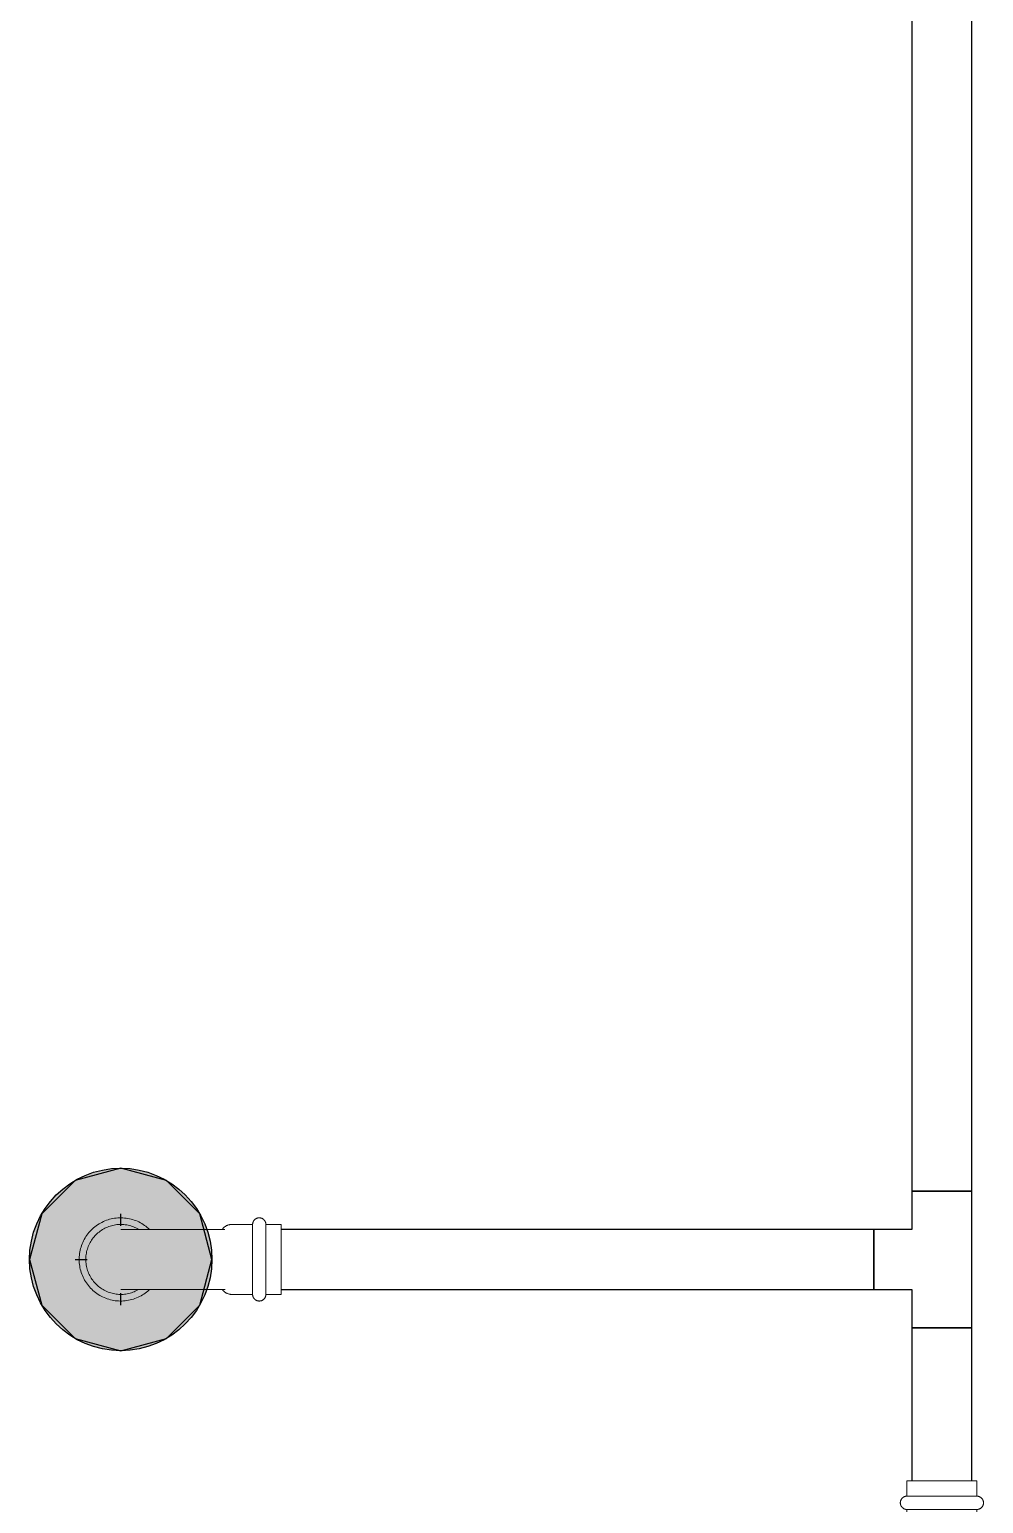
# Model space of a CAD drawing. Header units: inches. Extents: x -3327 to -1, y 8 to 1328.
# Drawn here: x -1185.63 to -1164.71, y 139.02 to 171.32 of the extents above; entities that cross this region are included whole.
import ezdxf

# ---------------------------------------------------------------- set-up
doc = ezdxf.new("R2010")
doc.units = ezdxf.units.IN
doc.header["$MEASUREMENT"] = 0
doc.layers.add('P-PIPE', color=3, linetype='Continuous', lineweight=9)
doc.layers.add('X - REF - FP', color=7, linetype='Continuous', true_color=0xb90000)

# ---------------------------------------------------------------- blocks, each defined once
blk = doc.blocks.new('Victaulic-VicPress316-Elbow 90-45deg Style P568_P571 - Standard-V2-SECOND LEVEL')
at = {"layer": 'P-PIPE'}
for p, q in [((-3203.704, 731.097), (-3203.704, 730.203)), ((-3202.389, 730.206), (-3202.389, 731.097)), ((-3203.813, 730.051), (-3203.813, 729.6)), ((-3202.28, 729.6), (-3202.28, 730.051)), ((-3203.046, 729.6), (-3203.813, 729.6)), ((-3202.28, 729.6), (-3203.046, 729.6)), ((-3203.813, 729.309), (-3203.813, 728.97)), ((-3203.046, 729.309), (-3203.813, 729.309)), ((-3202.28, 729.309), (-3203.046, 729.309)), ((-3202.28, 728.97), (-3202.28, 729.309)), ((-3203.813, 728.97), (-3203.046, 728.97)), ((-3203.046, 728.97), (-3202.28, 728.97))]:
    blk.add_line(p, q, dxfattribs=at)
at = {"layer": 'P-PIPE', "flags": 128}
for points in [[(-3203.046, 733.402), (-3203.083, 733.401), (-3203.119, 733.399), (-3203.155, 733.395), (-3203.191, 733.39), (-3203.227, 733.384), (-3203.263, 733.376), (-3203.298, 733.366), (-3203.333, 733.356), (-3203.367, 733.344), (-3203.401, 733.33), (-3203.434, 733.315), (-3203.467, 733.299), (-3203.499, 733.281), (-3203.53, 733.263), (-3203.561, 733.243), (-3203.591, 733.222), (-3203.619, 733.199), (-3203.647, 733.176), (-3203.674, 733.151), (-3203.7, 733.125), (-3203.725, 733.099), (-3203.749, 733.071), (-3203.772, 733.043), (-3203.793, 733.013), (-3203.813, 732.983), (-3203.833, 732.952), (-3203.85, 732.92), (-3203.867, 732.887), (-3203.882, 732.854), (-3203.896, 732.82), (-3203.909, 732.786), (-3203.92, 732.751), (-3203.93, 732.716), (-3203.938, 732.681), (-3203.945, 732.645), (-3203.95, 732.609), (-3203.954, 732.573), (-3203.957, 732.536), (-3203.958, 732.5), (-3203.958, 732.463), (-3203.956, 732.427), (-3203.953, 732.391), (-3203.948, 732.354), (-3203.942, 732.318), (-3203.934, 732.283), (-3203.925, 732.247), (-3203.915, 732.212), (-3203.903, 732.178), (-3203.89, 732.144), (-3203.875, 732.11), (-3203.859, 732.078), (-3203.842, 732.045), (-3203.824, 732.014), (-3203.804, 731.983), (-3203.783, 731.953), (-3203.761, 731.924), (-3203.738, 731.896), (-3203.714, 731.869)], [(-3202.389, 731.858), (-3202.367, 731.881), (-3202.343, 731.909), (-3202.32, 731.937), (-3202.299, 731.967), (-3202.279, 731.997), (-3202.26, 732.028), (-3202.242, 732.06), (-3202.225, 732.093), (-3202.21, 732.126), (-3202.196, 732.16), (-3202.183, 732.194), (-3202.172, 732.229), (-3202.163, 732.264), (-3202.154, 732.299), (-3202.147, 732.335), (-3202.142, 732.371), (-3202.138, 732.407), (-3202.135, 732.444), (-3202.134, 732.48), (-3202.134, 732.517), (-3202.136, 732.553), (-3202.139, 732.589), (-3202.144, 732.626), (-3202.15, 732.662), (-3202.158, 732.697), (-3202.167, 732.733), (-3202.177, 732.768), (-3202.189, 732.802), (-3202.202, 732.836), (-3202.217, 732.87), (-3202.233, 732.902), (-3202.25, 732.935), (-3202.268, 732.966), (-3202.288, 732.997), (-3202.309, 733.027), (-3202.331, 733.056), (-3202.354, 733.084), (-3202.378, 733.111), (-3202.404, 733.137), (-3202.43, 733.163), (-3202.457, 733.187), (-3202.486, 733.21), (-3202.515, 733.231), (-3202.545, 733.252), (-3202.576, 733.271), (-3202.608, 733.29), (-3202.64, 733.307), (-3202.673, 733.322), (-3202.706, 733.336), (-3202.741, 733.349), (-3202.775, 733.361), (-3202.81, 733.371), (-3202.846, 733.38), (-3202.881, 733.387), (-3202.917, 733.393), (-3202.954, 733.397), (-3202.99, 733.4), (-3203.026, 733.402), (-3203.046, 733.402)], [(-3203.046, 733.257), (-3203.077, 733.256), (-3203.107, 733.254), (-3203.138, 733.251), (-3203.168, 733.247), (-3203.198, 733.241), (-3203.228, 733.235), (-3203.258, 733.227), (-3203.287, 733.218), (-3203.316, 733.207), (-3203.345, 733.196), (-3203.373, 733.183), (-3203.4, 733.17), (-3203.427, 733.155), (-3203.453, 733.139), (-3203.479, 733.123), (-3203.504, 733.105), (-3203.528, 733.086), (-3203.551, 733.066), (-3203.574, 733.046), (-3203.596, 733.024), (-3203.617, 733.002), (-3203.637, 732.978), (-3203.656, 732.954), (-3203.674, 732.93), (-3203.691, 732.904), (-3203.707, 732.878), (-3203.722, 732.851), (-3203.736, 732.824), (-3203.749, 732.796), (-3203.76, 732.768), (-3203.771, 732.739), (-3203.78, 732.71), (-3203.789, 732.68), (-3203.796, 732.65), (-3203.801, 732.62), (-3203.806, 732.59), (-3203.809, 732.559), (-3203.812, 732.529), (-3203.812, 732.498), (-3203.812, 732.468), (-3203.811, 732.437), (-3203.808, 732.406), (-3203.804, 732.376), (-3203.799, 732.346), (-3203.792, 732.316), (-3203.785, 732.286), (-3203.776, 732.257), (-3203.766, 732.228), (-3203.755, 732.199), (-3203.743, 732.171), (-3203.73, 732.143), (-3203.715, 732.116), (-3203.704, 732.096)], [(-3202.385, 732.102), (-3202.37, 732.129), (-3202.356, 732.156), (-3202.343, 732.184), (-3202.332, 732.212), (-3202.321, 732.241), (-3202.312, 732.27), (-3202.304, 732.3), (-3202.297, 732.33), (-3202.291, 732.36), (-3202.286, 732.39), (-3202.283, 732.421), (-3202.281, 732.451), (-3202.28, 732.482), (-3202.28, 732.512), (-3202.281, 732.543), (-3202.284, 732.574), (-3202.288, 732.604), (-3202.293, 732.634), (-3202.3, 732.664), (-3202.307, 732.694), (-3202.316, 732.723), (-3202.326, 732.752), (-3202.337, 732.781), (-3202.349, 732.809), (-3202.362, 732.837), (-3202.377, 732.864), (-3202.392, 732.89), (-3202.409, 732.916), (-3202.426, 732.941), (-3202.445, 732.966), (-3202.464, 732.989), (-3202.485, 733.012), (-3202.506, 733.034), (-3202.528, 733.055), (-3202.551, 733.075), (-3202.575, 733.095), (-3202.6, 733.113), (-3202.625, 733.13), (-3202.651, 733.147), (-3202.677, 733.162), (-3202.705, 733.176), (-3202.732, 733.189), (-3202.761, 733.201), (-3202.789, 733.212), (-3202.818, 733.222), (-3202.848, 733.23), (-3202.878, 733.238), (-3202.908, 733.244), (-3202.938, 733.249), (-3202.968, 733.253), (-3202.999, 733.255), (-3203.029, 733.256), (-3203.046, 733.257)], [(-3203.704, 732.49), (-3203.704, 732.489), (-3203.704, 732.486), (-3203.704, 732.48), (-3203.704, 732.472), (-3203.704, 732.462), (-3203.704, 732.45), (-3203.704, 732.436), (-3203.704, 732.419), (-3203.704, 732.401), (-3203.704, 732.38), (-3203.704, 732.357), (-3203.704, 732.333), (-3203.704, 732.306), (-3203.704, 732.277), (-3203.704, 732.247), (-3203.704, 732.214), (-3203.704, 732.18), (-3203.704, 732.144), (-3203.704, 732.107), (-3203.704, 732.068), (-3203.704, 732.027), (-3203.704, 731.985), (-3203.704, 731.941), (-3203.704, 731.896), (-3203.704, 731.85), (-3203.704, 731.802), (-3203.704, 731.754), (-3203.704, 731.704), (-3203.704, 731.653), (-3203.704, 731.602), (-3203.704, 731.549), (-3203.704, 731.496), (-3203.704, 731.443), (-3203.704, 731.388), (-3203.704, 731.334), (-3203.704, 731.279), (-3203.704, 731.223), (-3203.704, 731.168), (-3203.704, 731.112), (-3203.704, 731.097)], [(-3202.389, 731.097), (-3202.389, 731.153), (-3202.389, 731.208), (-3202.389, 731.264), (-3202.389, 731.319), (-3202.389, 731.374), (-3202.389, 731.428), (-3202.389, 731.482), (-3202.389, 731.535), (-3202.389, 731.588), (-3202.389, 731.639), (-3202.389, 731.69), (-3202.389, 731.74), (-3202.389, 731.789), (-3202.389, 731.837), (-3202.389, 731.884), (-3202.389, 731.929), (-3202.389, 731.973), (-3202.389, 732.016), (-3202.389, 732.057), (-3202.389, 732.096), (-3202.389, 732.134), (-3202.389, 732.171), (-3202.389, 732.205), (-3202.389, 732.238), (-3202.389, 732.269), (-3202.389, 732.298), (-3202.389, 732.326), (-3202.389, 732.351), (-3202.389, 732.374), (-3202.389, 732.395), (-3202.389, 732.414), (-3202.389, 732.432), (-3202.389, 732.446), (-3202.389, 732.459), (-3202.389, 732.47), (-3202.389, 732.478), (-3202.389, 732.484), (-3202.389, 732.488), (-3202.389, 732.49), (-3202.389, 732.49)], [(-3203.813, 730.051), (-3203.812, 730.062), (-3203.812, 730.073), (-3203.811, 730.084), (-3203.809, 730.094), (-3203.807, 730.105), (-3203.805, 730.116), (-3203.802, 730.126), (-3203.799, 730.137), (-3203.795, 730.147), (-3203.791, 730.157), (-3203.787, 730.167), (-3203.782, 730.177), (-3203.777, 730.186), (-3203.771, 730.196), (-3203.765, 730.205), (-3203.759, 730.214), (-3203.752, 730.222), (-3203.745, 730.231), (-3203.738, 730.239), (-3203.73, 730.246), (-3203.722, 730.254), (-3203.714, 730.261), (-3203.705, 730.268), (-3203.704, 730.269)], [(-3202.389, 730.269), (-3202.38, 730.262), (-3202.372, 730.255), (-3202.364, 730.248), (-3202.356, 730.24), (-3202.348, 730.232), (-3202.341, 730.224), (-3202.335, 730.215), (-3202.328, 730.207), (-3202.322, 730.197), (-3202.317, 730.188), (-3202.311, 730.179), (-3202.306, 730.169), (-3202.302, 730.159), (-3202.298, 730.149), (-3202.294, 730.139), (-3202.291, 730.128), (-3202.288, 730.118), (-3202.285, 730.107), (-3202.283, 730.096), (-3202.282, 730.086), (-3202.281, 730.075), (-3202.28, 730.064), (-3202.28, 730.053), (-3202.28, 730.051)], [(-3203.813, 729.309), (-3203.818, 729.309), (-3203.824, 729.309), (-3203.83, 729.31), (-3203.836, 729.31), (-3203.841, 729.311), (-3203.847, 729.313), (-3203.853, 729.314), (-3203.858, 729.316), (-3203.864, 729.318), (-3203.869, 729.32), (-3203.875, 729.322), (-3203.88, 729.325), (-3203.885, 729.328), (-3203.89, 729.331), (-3203.895, 729.334), (-3203.899, 729.337), (-3203.904, 729.341), (-3203.908, 729.345), (-3203.913, 729.349), (-3203.917, 729.353), (-3203.921, 729.357), (-3203.925, 729.361), (-3203.928, 729.366), (-3203.932, 729.371), (-3203.935, 729.375), (-3203.938, 729.38), (-3203.941, 729.385), (-3203.944, 729.391), (-3203.946, 729.396), (-3203.948, 729.401), (-3203.95, 729.407), (-3203.952, 729.412), (-3203.953, 729.418), (-3203.955, 729.424), (-3203.956, 729.429), (-3203.957, 729.435), (-3203.957, 729.441), (-3203.958, 729.447), (-3203.958, 729.452), (-3203.958, 729.458), (-3203.958, 729.464), (-3203.957, 729.47), (-3203.956, 729.476), (-3203.955, 729.481), (-3203.954, 729.487), (-3203.953, 729.493), (-3203.951, 729.498), (-3203.949, 729.504), (-3203.947, 729.509), (-3203.945, 729.515), (-3203.942, 729.52), (-3203.94, 729.525), (-3203.937, 729.53), (-3203.934, 729.535), (-3203.93, 729.54), (-3203.927, 729.544), (-3203.923, 729.549), (-3203.919, 729.553), (-3203.915, 729.557), (-3203.911, 729.561), (-3203.906, 729.565), (-3203.902, 729.569), (-3203.897, 729.572), (-3203.892, 729.576), (-3203.888, 729.579), (-3203.882, 729.582), (-3203.877, 729.584), (-3203.872, 729.587), (-3203.867, 729.589), (-3203.861, 729.591), (-3203.856, 729.593), (-3203.85, 729.595), (-3203.845, 729.596), (-3203.839, 729.597), (-3203.833, 729.598), (-3203.827, 729.599), (-3203.821, 729.599), (-3203.816, 729.599), (-3203.813, 729.6)], [(-3203.046, 729.6), (-3203.077, 729.6), (-3203.107, 729.6), (-3203.138, 729.6), (-3203.168, 729.6), (-3203.198, 729.6), (-3203.228, 729.6), (-3203.258, 729.6), (-3203.287, 729.6), (-3203.316, 729.6), (-3203.345, 729.6), (-3203.373, 729.6), (-3203.4, 729.6), (-3203.427, 729.6), (-3203.453, 729.6), (-3203.479, 729.6), (-3203.504, 729.6), (-3203.528, 729.6), (-3203.551, 729.6), (-3203.574, 729.6), (-3203.596, 729.6), (-3203.617, 729.6), (-3203.637, 729.6), (-3203.656, 729.6), (-3203.674, 729.6), (-3203.691, 729.6), (-3203.707, 729.6), (-3203.722, 729.6), (-3203.736, 729.6), (-3203.749, 729.6), (-3203.76, 729.6), (-3203.771, 729.6), (-3203.78, 729.6), (-3203.789, 729.6), (-3203.796, 729.6), (-3203.801, 729.6), (-3203.806, 729.6), (-3203.809, 729.6), (-3203.812, 729.6), (-3203.812, 729.6), (-3203.813, 729.6)], [(-3203.813, 729.6), (-3203.812, 729.6), (-3203.81, 729.6), (-3203.807, 729.6), (-3203.803, 729.6), (-3203.797, 729.6), (-3203.791, 729.6), (-3203.783, 729.6), (-3203.774, 729.6)], [(-3202.28, 729.6), (-3202.28, 729.6), (-3202.282, 729.6), (-3202.285, 729.6), (-3202.289, 729.6), (-3202.295, 729.6), (-3202.302, 729.6), (-3202.309, 729.6), (-3202.318, 729.6), (-3202.329, 729.6), (-3202.34, 729.6), (-3202.353, 729.6), (-3202.366, 729.6), (-3202.381, 729.6), (-3202.397, 729.6), (-3202.413, 729.6), (-3202.431, 729.6), (-3202.45, 729.6), (-3202.47, 729.6), (-3202.49, 729.6), (-3202.512, 729.6), (-3202.534, 729.6), (-3202.558, 729.6), (-3202.582, 729.6), (-3202.606, 729.6), (-3202.632, 729.6), (-3202.658, 729.6), (-3202.685, 729.6), (-3202.712, 729.6), (-3202.74, 729.6), (-3202.768, 729.6), (-3202.797, 729.6), (-3202.826, 729.6), (-3202.856, 729.6), (-3202.886, 729.6), (-3202.916, 729.6), (-3202.946, 729.6), (-3202.977, 729.6), (-3203.007, 729.6), (-3203.038, 729.6), (-3203.046, 729.6)], [(-3202.321, 729.6), (-3202.312, 729.6), (-3202.304, 729.6), (-3202.297, 729.6), (-3202.291, 729.6), (-3202.286, 729.6), (-3202.283, 729.6), (-3202.281, 729.6), (-3202.28, 729.6), (-3202.28, 729.6)], [(-3202.28, 729.6), (-3202.274, 729.599), (-3202.268, 729.599), (-3202.262, 729.598), (-3202.256, 729.598), (-3202.251, 729.597), (-3202.245, 729.595), (-3202.239, 729.594), (-3202.234, 729.592), (-3202.228, 729.59), (-3202.223, 729.588), (-3202.218, 729.586), (-3202.212, 729.583), (-3202.207, 729.58), (-3202.202, 729.577), (-3202.197, 729.574), (-3202.193, 729.571), (-3202.188, 729.567), (-3202.184, 729.563), (-3202.179, 729.559), (-3202.175, 729.555), (-3202.171, 729.551), (-3202.167, 729.547), (-3202.164, 729.542), (-3202.16, 729.537), (-3202.157, 729.533), (-3202.154, 729.528), (-3202.151, 729.523), (-3202.149, 729.517), (-3202.146, 729.512), (-3202.144, 729.507), (-3202.142, 729.501), (-3202.14, 729.496), (-3202.139, 729.49), (-3202.137, 729.484), (-3202.136, 729.479), (-3202.135, 729.473), (-3202.135, 729.467), (-3202.134, 729.461), (-3202.134, 729.456), (-3202.134, 729.45), (-3202.134, 729.444), (-3202.135, 729.438), (-3202.136, 729.432), (-3202.137, 729.427), (-3202.138, 729.421), (-3202.139, 729.415), (-3202.141, 729.41), (-3202.143, 729.404), (-3202.145, 729.399), (-3202.147, 729.393), (-3202.15, 729.388), (-3202.152, 729.383), (-3202.155, 729.378), (-3202.159, 729.373), (-3202.162, 729.368), (-3202.165, 729.364), (-3202.169, 729.359), (-3202.173, 729.355), (-3202.177, 729.351), (-3202.181, 729.347), (-3202.186, 729.343), (-3202.19, 729.339), (-3202.195, 729.336), (-3202.2, 729.332), (-3202.205, 729.329), (-3202.21, 729.326), (-3202.215, 729.324), (-3202.22, 729.321), (-3202.225, 729.319), (-3202.231, 729.317), (-3202.236, 729.315), (-3202.242, 729.313), (-3202.248, 729.312), (-3202.253, 729.311), (-3202.259, 729.31), (-3202.265, 729.309), (-3202.271, 729.309), (-3202.276, 729.309), (-3202.28, 729.309)], [(-3203.771, 729.309), (-3203.78, 729.309), (-3203.789, 729.309), (-3203.796, 729.309), (-3203.801, 729.309), (-3203.806, 729.309), (-3203.809, 729.309), (-3203.812, 729.309), (-3203.812, 729.309), (-3203.813, 729.309)], [(-3203.813, 729.309), (-3203.812, 729.309), (-3203.81, 729.309), (-3203.807, 729.309), (-3203.803, 729.309), (-3203.797, 729.309), (-3203.791, 729.309), (-3203.783, 729.309), (-3203.774, 729.309), (-3203.763, 729.309), (-3203.752, 729.309), (-3203.74, 729.309), (-3203.726, 729.309), (-3203.711, 729.309), (-3203.695, 729.309), (-3203.679, 729.309), (-3203.661, 729.309), (-3203.642, 729.309), (-3203.622, 729.309), (-3203.602, 729.309), (-3203.58, 729.309), (-3203.558, 729.309), (-3203.534, 729.309), (-3203.51, 729.309), (-3203.486, 729.309), (-3203.46, 729.309), (-3203.434, 729.309), (-3203.407, 729.309), (-3203.38, 729.309), (-3203.352, 729.309), (-3203.324, 729.309), (-3203.295, 729.309), (-3203.266, 729.309), (-3203.236, 729.309), (-3203.206, 729.309), (-3203.176, 729.309), (-3203.146, 729.309), (-3203.116, 729.309), (-3203.085, 729.309), (-3203.054, 729.309), (-3203.046, 729.309)], [(-3203.046, 729.309), (-3203.015, 729.309), (-3202.985, 729.309), (-3202.954, 729.309), (-3202.924, 729.309), (-3202.894, 729.309), (-3202.864, 729.309), (-3202.834, 729.309), (-3202.805, 729.309), (-3202.776, 729.309), (-3202.748, 729.309), (-3202.72, 729.309), (-3202.692, 729.309), (-3202.665, 729.309), (-3202.639, 729.309), (-3202.613, 729.309), (-3202.588, 729.309), (-3202.564, 729.309), (-3202.541, 729.309), (-3202.518, 729.309), (-3202.496, 729.309), (-3202.475, 729.309), (-3202.455, 729.309), (-3202.436, 729.309), (-3202.418, 729.309), (-3202.401, 729.309), (-3202.385, 729.309), (-3202.37, 729.309), (-3202.356, 729.309), (-3202.343, 729.309), (-3202.332, 729.309), (-3202.321, 729.309), (-3202.312, 729.309), (-3202.304, 729.309), (-3202.297, 729.309), (-3202.291, 729.309), (-3202.286, 729.309), (-3202.283, 729.309), (-3202.281, 729.309), (-3202.28, 729.309), (-3202.28, 729.309)], [(-3202.28, 729.309), (-3202.28, 729.309), (-3202.282, 729.309), (-3202.285, 729.309), (-3202.289, 729.309), (-3202.295, 729.309), (-3202.302, 729.309), (-3202.309, 729.309), (-3202.318, 729.309)]]:
    blk.add_lwpolyline(points, dxfattribs=at)
blk = doc.blocks.new('Victaulic-VicPress316-Elbow 90-45deg Style P568_P571 - Standard-V45-SECOND LEVEL')
at = {"layer": 'P-PIPE'}
for p, q in [((-1166.392, 139.515), (-1166.392, 139.177)), ((-1165.625, 139.515), (-1166.392, 139.515)), ((-1164.859, 139.515), (-1165.625, 139.515)), ((-1164.859, 139.177), (-1164.859, 139.515)), ((-1166.392, 139.177), (-1165.625, 139.177)), ((-1165.625, 139.177), (-1164.859, 139.177)), ((-1166.392, 138.886), (-1166.392, 138.434)), ((-1166.392, 138.886), (-1165.625, 138.886)), ((-1165.625, 138.886), (-1164.859, 138.886)), ((-1164.859, 138.434), (-1164.859, 138.886)), ((-1166.283, 138.279), (-1166.283, 137.388)), ((-1164.968, 137.388), (-1164.968, 138.282))]:
    blk.add_line(p, q, dxfattribs=at)
at = {"layer": 'P-PIPE', "flags": 128}
for points in [[(-1166.392, 138.886), (-1166.397, 138.886), (-1166.403, 138.886), (-1166.409, 138.887), (-1166.415, 138.887), (-1166.42, 138.888), (-1166.426, 138.89), (-1166.432, 138.891), (-1166.437, 138.893), (-1166.443, 138.895), (-1166.448, 138.897), (-1166.453, 138.899), (-1166.459, 138.902), (-1166.464, 138.905), (-1166.469, 138.908), (-1166.474, 138.911), (-1166.478, 138.914), (-1166.483, 138.918), (-1166.487, 138.922), (-1166.492, 138.926), (-1166.496, 138.93), (-1166.5, 138.934), (-1166.504, 138.938), (-1166.507, 138.943), (-1166.511, 138.948), (-1166.514, 138.952), (-1166.517, 138.957), (-1166.52, 138.962), (-1166.522, 138.968), (-1166.525, 138.973), (-1166.527, 138.978), (-1166.529, 138.984), (-1166.531, 138.989), (-1166.532, 138.995), (-1166.534, 139.001), (-1166.535, 139.006), (-1166.536, 139.012), (-1166.536, 139.018), (-1166.537, 139.024), (-1166.537, 139.029), (-1166.537, 139.035), (-1166.537, 139.041), (-1166.536, 139.047), (-1166.535, 139.053), (-1166.534, 139.058), (-1166.533, 139.064), (-1166.532, 139.07), (-1166.53, 139.075), (-1166.528, 139.081), (-1166.526, 139.086), (-1166.524, 139.092), (-1166.521, 139.097), (-1166.519, 139.102), (-1166.516, 139.107), (-1166.512, 139.112), (-1166.509, 139.117), (-1166.506, 139.121), (-1166.502, 139.126), (-1166.498, 139.13), (-1166.494, 139.134), (-1166.49, 139.138), (-1166.485, 139.142), (-1166.481, 139.146), (-1166.476, 139.149), (-1166.471, 139.153), (-1166.467, 139.156), (-1166.461, 139.159), (-1166.456, 139.161), (-1166.451, 139.164), (-1166.446, 139.166), (-1166.44, 139.168), (-1166.435, 139.17), (-1166.429, 139.172), (-1166.423, 139.173), (-1166.418, 139.174), (-1166.412, 139.175), (-1166.406, 139.176), (-1166.4, 139.176), (-1166.395, 139.177), (-1166.392, 139.177)], [(-1165.625, 139.177), (-1165.656, 139.177), (-1165.686, 139.177), (-1165.717, 139.177), (-1165.747, 139.177), (-1165.777, 139.177), (-1165.807, 139.177), (-1165.837, 139.177), (-1165.866, 139.177), (-1165.895, 139.177), (-1165.923, 139.177), (-1165.951, 139.177), (-1165.979, 139.177), (-1166.006, 139.177), (-1166.032, 139.177), (-1166.058, 139.177), (-1166.083, 139.177), (-1166.107, 139.177), (-1166.13, 139.177), (-1166.153, 139.177), (-1166.175, 139.177), (-1166.196, 139.177), (-1166.216, 139.177), (-1166.235, 139.177), (-1166.253, 139.177), (-1166.27, 139.177), (-1166.286, 139.177), (-1166.301, 139.177), (-1166.315, 139.177), (-1166.328, 139.177), (-1166.339, 139.177), (-1166.35, 139.177), (-1166.359, 139.177), (-1166.368, 139.177), (-1166.375, 139.177), (-1166.38, 139.177), (-1166.385, 139.177), (-1166.388, 139.177), (-1166.391, 139.177), (-1166.391, 139.177), (-1166.392, 139.177)], [(-1166.392, 139.177), (-1166.391, 139.177), (-1166.389, 139.177), (-1166.386, 139.177), (-1166.382, 139.177), (-1166.376, 139.177), (-1166.37, 139.177), (-1166.362, 139.177), (-1166.353, 139.177)], [(-1164.859, 139.177), (-1164.859, 139.177), (-1164.861, 139.177), (-1164.864, 139.177), (-1164.868, 139.177), (-1164.874, 139.177), (-1164.88, 139.177), (-1164.888, 139.177), (-1164.897, 139.177), (-1164.908, 139.177), (-1164.919, 139.177), (-1164.932, 139.177), (-1164.945, 139.177), (-1164.96, 139.177), (-1164.976, 139.177), (-1164.992, 139.177), (-1165.01, 139.177), (-1165.029, 139.177), (-1165.049, 139.177), (-1165.069, 139.177), (-1165.091, 139.177), (-1165.113, 139.177), (-1165.137, 139.177), (-1165.161, 139.177), (-1165.185, 139.177), (-1165.211, 139.177), (-1165.237, 139.177), (-1165.264, 139.177), (-1165.291, 139.177), (-1165.319, 139.177), (-1165.347, 139.177), (-1165.376, 139.177), (-1165.405, 139.177), (-1165.435, 139.177), (-1165.465, 139.177), (-1165.495, 139.177), (-1165.525, 139.177), (-1165.556, 139.177), (-1165.586, 139.177), (-1165.617, 139.177), (-1165.625, 139.177)], [(-1164.9, 139.177), (-1164.891, 139.177), (-1164.882, 139.177), (-1164.875, 139.177), (-1164.87, 139.177), (-1164.865, 139.177), (-1164.862, 139.177), (-1164.859, 139.177), (-1164.859, 139.177), (-1164.859, 139.177)], [(-1164.859, 139.177), (-1164.853, 139.176), (-1164.847, 139.176), (-1164.841, 139.175), (-1164.835, 139.175), (-1164.83, 139.174), (-1164.824, 139.172), (-1164.818, 139.171), (-1164.813, 139.169), (-1164.807, 139.167), (-1164.802, 139.165), (-1164.797, 139.163), (-1164.791, 139.16), (-1164.786, 139.157), (-1164.781, 139.154), (-1164.776, 139.151), (-1164.772, 139.148), (-1164.767, 139.144), (-1164.763, 139.14), (-1164.758, 139.136), (-1164.754, 139.132), (-1164.75, 139.128), (-1164.746, 139.124), (-1164.743, 139.119), (-1164.739, 139.114), (-1164.736, 139.11), (-1164.733, 139.105), (-1164.73, 139.1), (-1164.728, 139.094), (-1164.725, 139.089), (-1164.723, 139.084), (-1164.721, 139.078), (-1164.719, 139.073), (-1164.718, 139.067), (-1164.716, 139.061), (-1164.715, 139.056), (-1164.714, 139.05), (-1164.714, 139.044), (-1164.713, 139.038), (-1164.713, 139.033), (-1164.713, 139.027), (-1164.713, 139.021), (-1164.714, 139.015), (-1164.715, 139.009), (-1164.716, 139.004), (-1164.717, 138.998), (-1164.718, 138.992), (-1164.72, 138.987), (-1164.722, 138.981), (-1164.724, 138.976), (-1164.726, 138.97), (-1164.729, 138.965), (-1164.731, 138.96), (-1164.734, 138.955), (-1164.738, 138.95), (-1164.741, 138.945), (-1164.744, 138.941), (-1164.748, 138.936), (-1164.752, 138.932), (-1164.756, 138.928), (-1164.76, 138.924), (-1164.765, 138.92), (-1164.769, 138.916), (-1164.774, 138.913), (-1164.779, 138.909), (-1164.783, 138.906), (-1164.789, 138.903), (-1164.794, 138.901), (-1164.799, 138.898), (-1164.804, 138.896), (-1164.81, 138.894), (-1164.815, 138.892), (-1164.821, 138.89), (-1164.827, 138.889), (-1164.832, 138.888), (-1164.838, 138.887), (-1164.844, 138.886), (-1164.85, 138.886), (-1164.855, 138.886), (-1164.859, 138.886)], [(-1166.35, 138.886), (-1166.359, 138.886), (-1166.368, 138.886), (-1166.375, 138.886), (-1166.38, 138.886), (-1166.385, 138.886), (-1166.388, 138.886), (-1166.391, 138.886), (-1166.391, 138.886), (-1166.392, 138.886)], [(-1166.392, 138.886), (-1166.391, 138.886), (-1166.389, 138.886), (-1166.386, 138.886), (-1166.382, 138.886), (-1166.376, 138.886), (-1166.37, 138.886), (-1166.362, 138.886), (-1166.353, 138.886), (-1166.342, 138.886), (-1166.331, 138.886), (-1166.318, 138.886), (-1166.305, 138.886), (-1166.29, 138.886), (-1166.274, 138.886), (-1166.258, 138.886), (-1166.24, 138.886), (-1166.221, 138.886), (-1166.201, 138.886), (-1166.181, 138.886), (-1166.159, 138.886), (-1166.137, 138.886), (-1166.113, 138.886), (-1166.089, 138.886), (-1166.065, 138.886), (-1166.039, 138.886), (-1166.013, 138.886), (-1165.986, 138.886), (-1165.959, 138.886), (-1165.931, 138.886), (-1165.903, 138.886), (-1165.874, 138.886), (-1165.845, 138.886), (-1165.815, 138.886), (-1165.785, 138.886), (-1165.755, 138.886), (-1165.725, 138.886), (-1165.694, 138.886), (-1165.664, 138.886), (-1165.633, 138.886), (-1165.625, 138.886)], [(-1165.625, 138.886), (-1165.594, 138.886), (-1165.564, 138.886), (-1165.533, 138.886), (-1165.503, 138.886), (-1165.473, 138.886), (-1165.443, 138.886), (-1165.413, 138.886), (-1165.384, 138.886), (-1165.355, 138.886), (-1165.327, 138.886), (-1165.299, 138.886), (-1165.271, 138.886), (-1165.244, 138.886), (-1165.218, 138.886), (-1165.192, 138.886), (-1165.167, 138.886), (-1165.143, 138.886), (-1165.12, 138.886), (-1165.097, 138.886), (-1165.075, 138.886), (-1165.054, 138.886), (-1165.034, 138.886), (-1165.015, 138.886), (-1164.997, 138.886), (-1164.98, 138.886), (-1164.964, 138.886), (-1164.949, 138.886), (-1164.935, 138.886), (-1164.922, 138.886), (-1164.911, 138.886), (-1164.9, 138.886), (-1164.891, 138.886), (-1164.882, 138.886), (-1164.875, 138.886), (-1164.87, 138.886), (-1164.865, 138.886), (-1164.862, 138.886), (-1164.859, 138.886), (-1164.859, 138.886), (-1164.859, 138.886)], [(-1164.859, 138.886), (-1164.859, 138.886), (-1164.861, 138.886), (-1164.864, 138.886), (-1164.868, 138.886), (-1164.874, 138.886), (-1164.88, 138.886), (-1164.888, 138.886), (-1164.897, 138.886)], [(-1166.283, 138.216), (-1166.291, 138.223), (-1166.299, 138.23), (-1166.307, 138.237), (-1166.315, 138.245), (-1166.323, 138.253), (-1166.33, 138.261), (-1166.336, 138.27), (-1166.343, 138.279), (-1166.349, 138.288), (-1166.354, 138.297), (-1166.36, 138.306), (-1166.365, 138.316), (-1166.369, 138.326), (-1166.373, 138.336), (-1166.377, 138.346), (-1166.38, 138.357), (-1166.383, 138.367), (-1166.386, 138.378), (-1166.388, 138.389), (-1166.389, 138.399), (-1166.39, 138.41), (-1166.391, 138.421), (-1166.392, 138.432), (-1166.392, 138.434)], [(-1164.859, 138.434), (-1164.859, 138.423), (-1164.859, 138.412), (-1164.86, 138.401), (-1164.862, 138.391), (-1164.864, 138.38), (-1164.866, 138.369), (-1164.869, 138.359), (-1164.872, 138.348), (-1164.876, 138.338), (-1164.88, 138.328), (-1164.884, 138.318), (-1164.889, 138.308), (-1164.895, 138.299), (-1164.9, 138.289), (-1164.906, 138.28), (-1164.912, 138.271), (-1164.919, 138.263), (-1164.926, 138.254), (-1164.933, 138.246), (-1164.941, 138.239), (-1164.949, 138.231), (-1164.957, 138.224), (-1164.966, 138.217), (-1164.968, 138.216)], [(-1166.283, 136.653), (-1166.283, 136.683), (-1166.283, 136.731), (-1166.283, 136.781), (-1166.283, 136.832), (-1166.283, 136.883), (-1166.283, 136.936), (-1166.283, 136.989), (-1166.283, 137.042), (-1166.283, 137.097), (-1166.283, 137.151), (-1166.283, 137.206), (-1166.283, 137.262), (-1166.283, 137.317), (-1166.283, 137.373), (-1166.283, 137.388)], [(-1164.968, 137.388), (-1164.968, 137.332), (-1164.968, 137.277), (-1164.968, 137.221), (-1164.968, 137.166), (-1164.968, 137.111), (-1164.968, 137.057), (-1164.968, 137.003), (-1164.968, 136.95), (-1164.968, 136.897), (-1164.968, 136.846), (-1164.968, 136.795), (-1164.968, 136.745), (-1164.968, 136.696), (-1164.968, 136.648), (-1164.968, 136.624)], [(-1165.625, 136.907), (-1165.661, 136.906), (-1165.698, 136.904), (-1165.734, 136.9), (-1165.77, 136.895), (-1165.806, 136.889), (-1165.842, 136.881), (-1165.877, 136.872), (-1165.912, 136.861), (-1165.946, 136.849), (-1165.98, 136.835), (-1166.013, 136.82), (-1166.046, 136.804), (-1166.078, 136.786), (-1166.109, 136.768), (-1166.14, 136.748), (-1166.17, 136.727), (-1166.198, 136.704), (-1166.226, 136.681), (-1166.253, 136.656)], [(-1165.625, 135.083), (-1165.589, 135.084), (-1165.552, 135.086), (-1165.516, 135.09), (-1165.48, 135.095), (-1165.444, 135.101), (-1165.408, 135.109), (-1165.373, 135.119), (-1165.338, 135.129), (-1165.304, 135.141), (-1165.27, 135.155), (-1165.237, 135.17), (-1165.204, 135.186), (-1165.172, 135.204), (-1165.141, 135.222), (-1165.11, 135.242), (-1165.08, 135.264), (-1165.052, 135.286), (-1165.024, 135.309), (-1164.997, 135.334), (-1164.971, 135.36), (-1164.946, 135.386), (-1164.922, 135.414), (-1164.899, 135.443), (-1164.878, 135.472), (-1164.858, 135.502), (-1164.838, 135.533), (-1164.821, 135.565), (-1164.804, 135.598), (-1164.789, 135.631), (-1164.775, 135.665), (-1164.762, 135.699), (-1164.751, 135.734), (-1164.742, 135.769), (-1164.733, 135.804), (-1164.726, 135.84), (-1164.721, 135.876), (-1164.717, 135.912), (-1164.714, 135.949), (-1164.713, 135.985), (-1164.713, 136.022), (-1164.715, 136.058), (-1164.718, 136.094), (-1164.723, 136.131), (-1164.729, 136.167), (-1164.737, 136.202), (-1164.746, 136.238), (-1164.756, 136.273), (-1164.768, 136.307), (-1164.781, 136.341), (-1164.796, 136.375), (-1164.812, 136.407), (-1164.829, 136.44), (-1164.847, 136.471), (-1164.867, 136.502), (-1164.888, 136.532), (-1164.91, 136.561), (-1164.933, 136.589), (-1164.957, 136.616), (-1164.983, 136.642), (-1165.009, 136.668), (-1165.036, 136.692), (-1165.065, 136.715), (-1165.094, 136.736), (-1165.124, 136.757), (-1165.155, 136.777), (-1165.186, 136.795), (-1165.219, 136.812), (-1165.252, 136.827), (-1165.285, 136.841), (-1165.319, 136.854), (-1165.354, 136.866), (-1165.389, 136.876), (-1165.425, 136.885), (-1165.46, 136.892), (-1165.496, 136.898), (-1165.533, 136.902), (-1165.569, 136.905), (-1165.605, 136.907), (-1165.625, 136.907)], [(-1164.968, 135.997), (-1164.968, 135.995), (-1164.968, 135.995)], [(-1166.257, 135.338), (-1166.241, 135.323), (-1166.214, 135.298), (-1166.185, 135.275), (-1166.156, 135.254), (-1166.126, 135.233), (-1166.095, 135.214), (-1166.064, 135.195), (-1166.031, 135.178), (-1165.998, 135.163), (-1165.965, 135.149), (-1165.931, 135.136), (-1165.896, 135.124), (-1165.861, 135.114), (-1165.825, 135.105), (-1165.79, 135.098), (-1165.754, 135.092), (-1165.717, 135.088), (-1165.681, 135.085), (-1165.645, 135.083), (-1165.625, 135.083)]]:
    blk.add_lwpolyline(points, dxfattribs=at)

msp = doc.modelspace()

# ---------------------------------------------------------------- hatches: boundary and pattern name
at = {"layer": 'X - REF - FP'}
h = msp.add_hatch(color=256, dxfattribs=at)
edge = h.paths.add_edge_path(flags=0)
edge.add_arc((-1183.625, 144.365), 2, 0, 360)
msp.add_hatch(color=256, dxfattribs=at).paths.add_polyline_path([(-1183.625, 142.365), (-1182.625, 142.633), (-1181.893, 143.365), (-1181.625, 144.365), (-1181.893, 145.365), (-1182.625, 146.097), (-1183.625, 146.365), (-1184.625, 146.097), (-1185.357, 145.365), (-1185.625, 144.365), (-1185.357, 143.365), (-1184.625, 142.633)], flags=0)

# ---------------------------------------------------------------- linework, layer by layer
for p, q in [((-1166.283, 216.845), (-1166.283, 145.861)), ((-1164.968, 145.861), (-1164.968, 216.845)), ((-1183.625, 146.365), (-1184.625, 146.097)), ((-1182.625, 146.097), (-1183.625, 146.365)), ((-1184.625, 146.097), (-1185.357, 145.365)), ((-1181.893, 145.365), (-1182.625, 146.097)), ((-1164.968, 145.861), (-1166.283, 145.861)), ((-1166.282, 145.861), (-1166.282, 145.022)), ((-1166.282, 145.861), (-1166.26, 145.861)), ((-1166.26, 145.861), (-1166.194, 145.861)), ((-1166.194, 145.861), (-1166.09, 145.861)), ((-1166.09, 145.861), (-1165.954, 145.861)), ((-1165.954, 145.861), (-1165.795, 145.861)), ((-1165.795, 145.861), (-1165.455, 145.861)), ((-1165.455, 145.861), (-1165.296, 145.861)), ((-1165.296, 145.861), (-1165.16, 145.861)), ((-1165.16, 145.861), (-1165.056, 145.861)), ((-1165.056, 145.861), (-1164.99, 145.861)), ((-1164.99, 145.861), (-1164.968, 145.861)), ((-1164.968, 142.869), (-1164.968, 145.861)), ((-1185.357, 145.365), (-1185.625, 144.365)), ((-1183.625, 145.101), (-1183.625, 145.365)), ((-1181.625, 144.365), (-1181.893, 145.365)), ((-1167.121, 145.022), (-1180.105, 145.022)), ((-1167.121, 145.022), (-1167.121, 143.707)), ((-1166.282, 145.022), (-1167.121, 145.022)), ((-1167.121, 145), (-1167.121, 145.022)), ((-1167.121, 144.934), (-1167.121, 145)), ((-1167.121, 144.83), (-1167.121, 144.934)), ((-1167.121, 144.694), (-1167.121, 144.83)), ((-1167.121, 144.535), (-1167.121, 144.694)), ((-1167.121, 144.195), (-1167.121, 144.535)), ((-1185.625, 144.365), (-1185.357, 143.365)), ((-1184.625, 144.365), (-1184.363, 144.365)), ((-1181.893, 143.365), (-1181.625, 144.365)), ((-1167.121, 144.036), (-1167.121, 144.195)), ((-1167.121, 143.9), (-1167.121, 144.036)), ((-1167.121, 143.796), (-1167.121, 143.9)), ((-1167.121, 143.73), (-1167.121, 143.796)), ((-1183.625, 143.365), (-1183.625, 143.629)), ((-1180.105, 143.707), (-1167.121, 143.707)), ((-1167.121, 143.707), (-1167.121, 143.73)), ((-1167.121, 143.707), (-1166.282, 143.707)), ((-1166.282, 143.707), (-1166.282, 142.869)), ((-1185.357, 143.365), (-1184.625, 142.633)), ((-1182.625, 142.633), (-1181.893, 143.365)), ((-1166.283, 142.869), (-1166.283, 139.515)), ((-1166.283, 142.869), (-1164.968, 142.869)), ((-1166.26, 142.869), (-1166.282, 142.869)), ((-1166.194, 142.869), (-1166.26, 142.869)), ((-1166.09, 142.869), (-1166.194, 142.869)), ((-1165.954, 142.869), (-1166.09, 142.869)), ((-1165.795, 142.869), (-1165.954, 142.869)), ((-1165.455, 142.869), (-1165.795, 142.869)), ((-1165.296, 142.869), (-1165.455, 142.869)), ((-1165.16, 142.869), (-1165.296, 142.869)), ((-1165.056, 142.869), (-1165.16, 142.869)), ((-1164.99, 142.869), (-1165.056, 142.869)), ((-1164.968, 142.869), (-1164.99, 142.869)), ((-1164.968, 139.515), (-1164.968, 142.869)), ((-1184.625, 142.633), (-1183.625, 142.365)), ((-1183.625, 142.365), (-1182.625, 142.633))]:
    msp.add_line(p, q, dxfattribs=at)
msp.add_circle((-1183.625, 144.365), 2, dxfattribs=at)

# ---------------------------------------------------------------- block references
at = {"layer": 'X - REF - FP', "rotation": 90}
msp.add_blockref('Victaulic-VicPress316-Elbow 90-45deg Style P568_P571 - Standard-V2-SECOND LEVEL', (-451.135, 3347.411), dxfattribs=at)
at = {"layer": 'X - REF - FP'}
msp.add_blockref('Victaulic-VicPress316-Elbow 90-45deg Style P568_P571 - Standard-V45-SECOND LEVEL', (0, 0), dxfattribs=at)

doc.saveas('drawing.dxf')
